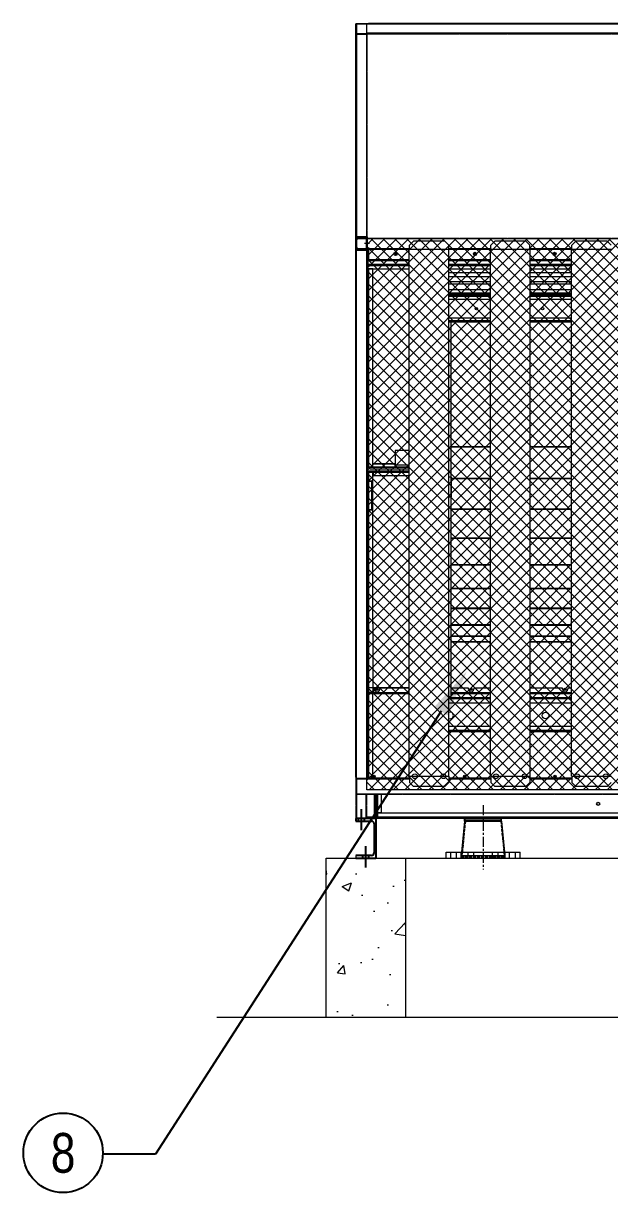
# Model space of a CAD drawing. Header units: millimetres. Extents: x -662372 to 32037, y -140374 to 23117.
# Drawn here: x 21074 to 23288, y 8494 to 12906 of the extents above; entities that cross this region are included whole.
import ezdxf
from ezdxf import colors
from ezdxf.entities.mleader import LeaderData, LeaderLine
from ezdxf.enums import TextEntityAlignment as Align
from ezdxf.math import Vec2, Vec3

# ---------------------------------------------------------------- set-up
doc = ezdxf.new("R2010")
doc.units = ezdxf.units.MM
for name, pattern in [('CENTER', [2, 1.25, -0.25, 0.25, -0.25]), ('CENTERX2', [4, 2.5, -0.5, 0.5, -0.5]), ('DASHED', [15, 12, -3]), ('HIDDEN', [0.375, 0.25, -0.125]), ('HIDDENX2', [0.75, 0.5, -0.25])]:
    doc.linetypes.add(name, pattern=pattern)
for name, color, linetype in [('center', 1, 'CENTER'), ('HIDD', 2, 'HIDDENX2'), ('냉각탑_dim', 1, 'Continuous'), ('냉각탑_text', 3, 'Continuous'), ('냉각탑_기초', 23, 'Continuous')]:
    doc.layers.add(name, color=color, linetype=linetype)
doc.styles.get("Standard").update_dxf_attribs({"font": 'arial.ttf'})

# ---------------------------------------------------------------- blocks, each defined once
blk = doc.blocks.new('435')
for p, q in [((-131382, 21088.8), (-131342, 21088.8)), ((-131382, 21088.8), (-131382, 21078.8)), ((-131380, 21078.8), (-131382, 21078.8)), ((-131382, 21038.8), (-131382, 21050.8)), ((-131382, 21050.8), (-131380, 21050.8)), ((-131380, 21086.8), (-131344, 21086.8)), ((-131380, 21086.8), (-131380, 21078.8)), ((-131380, 21040.8), (-131380, 21050.8)), ((-131344, 21086.8), (-131344, 21040.8)), ((-131342, 21088.8), (-131342, 21038.8)), ((-131342, 21088.8), (-131342, 21038.8)), ((-131342, 21038.8), (-131382, 21038.8)), ((-131344, 21040.8), (-131380, 21040.8))]:
    blk.add_line(p, q)
blk = doc.blocks.new('2')
at = {"lineweight": 5}
h = blk.add_hatch(dxfattribs=at)
h.set_pattern_fill('ANSI37', scale=10)
h.set_pattern_definition([(45, (-921704.338, -423093.257), (-22.4506403, 22.4506403), []), (135, (-921704.338, -423093.257), (-22.4506403, -22.4506403), [])])
h.paths.add_polyline_path([(22371.3, 12094.3), (22371.3, 10014.3), (24987.3, 10014.3), (24987.3, 12094.3)])
at = {"color": 7, "lineweight": 20}
for p, q in [((22329.3, 10061.4), (22329.3, 12903.2)), ((22371.3, 10061.4), (22371.3, 12903.2)), ((24982.2, 12906.3), (22376.4, 12906.3)), ((24982.2, 12903.2), (22376.4, 12903.2)), ((24985.3, 12869.4), (22373.3, 12869.4)), ((24985.3, 12866.3), (22373.3, 12866.3)), ((22530.9, 12011.4), (22374.9, 12011.4)), ((22530.9, 12010.3), (22374.9, 12010.3)), ((22376.4, 12015.5), (22530.9, 12015.5)), ((22376.4, 12012.4), (22530.9, 12012.4)), ((22680.9, 12015.5), (22837.5, 12015.5)), ((22680.9, 12012.4), (22837.5, 12012.4)), ((22837.5, 12011.4), (22680.9, 12011.4)), ((22837.5, 12010.3), (22680.9, 12010.3)), ((22987.5, 12015.5), (23144.1, 12015.5)), ((22987.5, 12012.4), (23144.1, 12012.4)), ((23144.1, 12011.4), (22987.5, 12011.4)), ((23144.1, 12010.3), (22987.5, 12010.3)), ((22530.9, 11996.9), (22373.3, 11996.9)), ((22530.9, 11992), (22373.3, 11992)), ((22373.3, 11980.1), (22530.9, 11980.1)), ((22374.9, 11998.2), (22530.9, 11998.2)), ((22374.9, 11997.2), (22530.9, 11997.2)), ((22680.9, 11998.2), (22837.5, 11998.2)), ((22680.9, 11997.2), (22837.5, 11997.2)), ((22837.5, 11996.9), (22680.9, 11996.9)), ((22837.5, 11992), (22680.9, 11992)), ((22680.9, 11980.1), (22837.5, 11980.1)), ((22987.5, 11998.2), (23144.1, 11998.2)), ((22987.5, 11997.2), (23144.1, 11997.2)), ((23144.1, 11996.9), (22987.5, 11996.9)), ((23144.1, 11992), (22987.5, 11992)), ((22987.5, 11980.1), (23144.1, 11980.1)), ((22680.9, 11879.9), (22837.5, 11879.9)), ((22680.9, 11876.4), (22837.5, 11876.4)), ((22987.5, 11879.9), (23144.1, 11879.9)), ((22987.5, 11876.4), (23144.1, 11876.4)), ((22837.5, 11783.4), (22680.9, 11783.4)), ((23144.1, 11783.4), (22987.5, 11783.4)), ((22837.5, 11779.9), (22680.9, 11779.9)), ((22837.5, 11778.7), (22680.9, 11778.7)), ((22689, 10366.4), (22689, 11779.9)), ((22689.5, 10366.4), (22689.5, 11779.9)), ((23144.1, 11779.9), (22987.5, 11779.9)), ((23144.1, 11778.7), (22987.5, 11778.7)), ((22680.9, 10362.9), (22837.5, 10362.9)), ((22680.9, 10358.2), (22837.5, 10358.2)), ((22680.9, 10342.9), (22837.5, 10342.9)), ((22987.5, 10362.9), (23144.1, 10362.9)), ((22987.5, 10358.2), (23144.1, 10358.2)), ((22987.5, 10342.9), (23144.1, 10342.9)), ((22837.5, 10252.9), (22680.9, 10252.9)), ((22837.5, 10237.6), (22680.9, 10237.6)), ((23144.1, 10252.9), (22987.5, 10252.9)), ((23144.1, 10237.6), (22987.5, 10237.6)), ((22837.5, 10232.9), (22680.9, 10232.9)), ((23144.1, 10232.9), (22987.5, 10232.9)), ((22531.9, 10056.3), (22411, 10056.3)), ((22838.5, 10056.3), (22679.9, 10056.3)), ((23145.1, 10056.3), (22986.5, 10056.3)), ((24947.6, 9926.3), (22411, 9926.3)), ((24947.6, 9911), (22411, 9911)), ((24947.6, 9906.3), (22411, 9906.3))]:
    blk.add_line(p, q, dxfattribs=at)
at = {"lineweight": 20}
for p, q in [((22371.3, 10056.3), (22371.3, 12866.3)), ((22371.3, 12094.3), (24987.3, 12094.3)), ((22371.3, 10014.3), (22371.3, 12094.3)), ((22530.9, 10065.3), (22530.9, 12054.3)), ((22531.9, 12069.3), (22546.9, 12084.3)), ((22531.9, 12054.3), (22531.9, 12069.3)), ((22664.9, 12084.3), (22546.9, 12084.3)), ((22679.9, 12069.3), (22664.9, 12084.3)), ((22679.9, 12054.3), (22679.9, 12069.3)), ((22680.9, 10065.3), (22680.9, 12054.3)), ((22837.5, 10065.3), (22837.5, 12054.3)), ((22838.5, 12069.3), (22853.5, 12084.3)), ((22838.5, 12054.3), (22838.5, 12069.3)), ((22971.5, 12084.3), (22853.5, 12084.3)), ((22986.5, 12069.3), (22971.5, 12084.3)), ((22986.5, 12054.3), (22986.5, 12069.3)), ((22987.5, 10065.3), (22987.5, 12054.3)), ((23144.1, 10065.3), (23144.1, 12054.3)), ((23145.1, 12069.3), (23160.1, 12084.3)), ((23145.1, 12054.3), (23145.1, 12069.3)), ((23278.1, 12084.3), (23160.1, 12084.3)), ((23293.1, 12069.3), (23278.1, 12084.3)), ((22530.9, 10065.3), (22680.9, 10065.3)), ((22531.9, 10065.3), (22531.9, 10041.3)), ((22679.9, 10065.3), (22679.9, 10041.3)), ((22837.5, 10065.3), (22987.5, 10065.3)), ((22838.5, 10065.3), (22838.5, 10041.3)), ((22986.5, 10065.3), (22986.5, 10041.3)), ((23144.1, 10065.3), (23294.1, 10065.3)), ((23145.1, 10065.3), (23145.1, 10041.3)), ((22531.9, 10041.3), (22546.9, 10026.3)), ((22664.9, 10026.3), (22546.9, 10026.3)), ((22679.9, 10041.3), (22664.9, 10026.3)), ((22838.5, 10041.3), (22853.5, 10026.3)), ((22971.5, 10026.3), (22853.5, 10026.3)), ((22986.5, 10041.3), (22971.5, 10026.3)), ((23145.1, 10041.3), (23160.1, 10026.3)), ((23278.1, 10026.3), (23160.1, 10026.3)), ((23293.1, 10041.3), (23278.1, 10026.3)), ((24987.3, 10014.3), (22371.3, 10014.3))]:
    blk.add_line(p, q, dxfattribs=at)
at = {"color": 7, "lineweight": 20, "ltscale": 0.000888889}
for p, q in [((22373.3, 12057.5), (22373.3, 12055.9)), ((22373.3, 12054.4), (22374.9, 12054.4)), ((22373.3, 12015.5), (22374.9, 12015.5)), ((22373.3, 12015.5), (22374.9, 12015.5)), ((22373.3, 11997.1), (22374.9, 11997.1)), ((22372.9, 11218.7), (22371.3, 11218.7)), ((22372.9, 11031.9), (22371.3, 11031.9)), ((22376.4, 10379.8), (22376.4, 10378.2)), ((22376.3, 10057.9), (22376.3, 10056.3))]:
    blk.add_line(p, q, dxfattribs=at)
at = {"color": 7, "lineweight": 20, "ltscale": 0.001703}
blk.add_line((22373.3, 12057.5), (22376.4, 12057.5), dxfattribs=at)
at = {"color": 7, "lineweight": 20, "ltscale": 0.000253866}
blk.add_line((22373.3, 12055.4), (22373.3, 12055.9), dxfattribs=at)
at = {"color": 7, "lineweight": 20, "ltscale": 0.000215038}
blk.add_line((22373.3, 12055.9), (22373.7, 12055.9), dxfattribs=at)
at = {"color": 7, "lineweight": 20, "ltscale": 0.000100412}
blk.add_line((22373.3, 12055.4), (22373.5, 12055.4), dxfattribs=at)
at = {"color": 7, "lineweight": 20, "ltscale": 0.000558111}
blk.add_line((22373.3, 12055.4), (22373.3, 12054.4), dxfattribs=at)
at = {"color": 7, "lineweight": 20, "ltscale": 0.021611}
for p, q in [((22373.3, 12054.4), (22373.3, 12015.5)), ((22374.9, 12015.5), (22374.9, 12054.4))]:
    blk.add_line(p, q, dxfattribs=at)
at = {"color": 7, "lineweight": 20, "ltscale": 0.000833333}
for p, q in [((22374.9, 12054.4), (22376.4, 12054.4)), ((22376.4, 12015.5), (22374.9, 12015.5)), ((22689, 11881.9), (22689, 11880.4)), ((22689.5, 11881.9), (22689.5, 11880.4)), ((22376.4, 10381.3), (22376.4, 10379.8)), ((22376.8, 9909.8), (22375.3, 9909.8)), ((22399.6, 9911), (22401.1, 9911)), ((22411, 9911), (22409.5, 9911))]:
    blk.add_line(p, q, dxfattribs=at)
at = {"color": 7, "lineweight": 20, "ltscale": 0.000598884}
blk.add_line((22375.3, 12055.4), (22376.4, 12055.4), dxfattribs=at)
at = {"color": 7, "lineweight": 20, "ltscale": 0.025}
blk.add_line((22376.4, 12060.5), (22376.4, 12015.5), dxfattribs=at)
at = {"color": 7, "lineweight": 20, "ltscale": 1.32337e-05}
blk.add_line((22376.4, 12055.9), (22376.4, 12055.9), dxfattribs=at)
at = {"color": 0, "lineweight": 20}
for p, q in [((22530.9, 12054.3), (22680.9, 12054.3)), ((22837.5, 12054.3), (22987.5, 12054.3)), ((23144.1, 12054.3), (23294.1, 12054.3)), ((22837.5, 11965), (22680.9, 11965)), ((23144.1, 11965), (22987.5, 11965)), ((22680.9, 11951), (22837.5, 11951)), ((22680.9, 11931.8), (22837.5, 11931.8)), ((22837.5, 11922.2), (22680.9, 11922.2)), ((22987.5, 11951), (23144.1, 11951)), ((22987.5, 11931.8), (23144.1, 11931.8)), ((23144.1, 11922.2), (22987.5, 11922.2)), ((22329.3, 9906.3), (22404.3, 9906.3))]:
    blk.add_line(p, q, dxfattribs=at)
at = {"color": 7, "lineweight": 20, "ltscale": 0.010219}
for p, q in [((22373.3, 11997.1), (22373.3, 12015.5)), ((22374.9, 11997.1), (22374.9, 12015.5))]:
    blk.add_line(p, q, dxfattribs=at)
at = {"color": 7, "lineweight": 20, "ltscale": 0.002255}
blk.add_line((22374.9, 12011.4), (22374.9, 12015.5), dxfattribs=at)
at = {"color": 7, "lineweight": 20, "ltscale": 0.000618098}
blk.add_line((22374.9, 12010.3), (22374.9, 12011.4), dxfattribs=at)
at = {"color": 7, "lineweight": 20, "ltscale": 0.006747}
blk.add_line((22374.9, 12010.3), (22374.9, 11998.2), dxfattribs=at)
at = {"color": 7, "lineweight": 20, "ltscale": 0.001722}
for p, q in [((22376.4, 12012.4), (22376.4, 12015.5)), ((22373.3, 10381.3), (22376.4, 10381.3)), ((22396.4, 10378.2), (22396.4, 10381.3))]:
    blk.add_line(p, q, dxfattribs=at)
at = {"color": 7, "lineweight": 20, "ltscale": 8.17598e-05}
blk.add_line((22373.3, 11996.9), (22373.3, 11997.1), dxfattribs=at)
at = {"color": 7, "lineweight": 20, "ltscale": 0.00275}
blk.add_line((22373.3, 11996.9), (22373.3, 11992), dxfattribs=at)
at = {"color": 7, "lineweight": 20, "ltscale": 0.00658}
for p, q in [((22373.3, 11992), (22373.3, 11980.1)), ((22373.3, 11230), (22373.3, 11218.2))]:
    blk.add_line(p, q, dxfattribs=at)
at = {"color": 7, "lineweight": 20, "ltscale": 0.414571}
blk.add_line((22373.3, 11980.1), (22373.3, 11233.9), dxfattribs=at)
at = {"color": 7, "lineweight": 20, "ltscale": 0.000524657}
blk.add_line((22374.9, 11997.2), (22374.9, 11998.2), dxfattribs=at)
at = {"color": 7, "lineweight": 20, "ltscale": 2.39452e-05}
blk.add_line((22376.8, 11980.1), (22376.8, 11980.1), dxfattribs=at)
at = {"color": 7, "lineweight": 20, "ltscale": 0.009167}
for p, q in [((22393.3, 11980.1), (22376.8, 11980.1)), ((22393.3, 11978.7), (22376.8, 11978.7)), ((22376.8, 11231.5), (22393.3, 11231.5))]:
    blk.add_line(p, q, dxfattribs=at)
at = {"color": 7, "lineweight": 20, "ltscale": 0.415127}
for p, q in [((22376.8, 11978.7), (22376.8, 11231.5)), ((22393.3, 11231.5), (22393.3, 11978.7))]:
    blk.add_line(p, q, dxfattribs=at)
at = {"color": 7, "lineweight": 20, "ltscale": 0.000773611}
for p, q in [((22393.3, 11978.7), (22393.3, 11980.1)), ((22373.3, 11230), (22373.3, 11231.4))]:
    blk.add_line(p, q, dxfattribs=at)
at = {"color": 7, "lineweight": 20, "ltscale": 0.434111}
for p, q in [((22680.9, 11901.5), (22837.5, 11901.5)), ((22680.9, 11889.6), (22837.5, 11889.6)), ((22680.9, 11888.1), (22837.5, 11888.1)), ((22680.9, 11886.5), (22837.5, 11886.5)), ((22987.5, 11901.5), (23144.1, 11901.5)), ((22987.5, 11889.6), (23144.1, 11889.6)), ((22987.5, 11888.1), (23144.1, 11888.1)), ((22987.5, 11886.5), (23144.1, 11886.5))]:
    blk.add_line(p, q, dxfattribs=at)
at = {"color": 7, "lineweight": 20, "ltscale": 0.435222}
for p, q in [((22837.5, 11886.5), (22680.9, 11886.5)), ((22837.5, 11884.9), (22680.9, 11884.9)), ((23144.1, 11886.5), (22987.5, 11886.5)), ((23144.1, 11884.9), (22987.5, 11884.9))]:
    blk.add_line(p, q, dxfattribs=at)
at = {"color": 7, "lineweight": 20, "ltscale": 0.026889}
blk.add_line((22680.9, 11884.9), (22682, 11884.9), dxfattribs=at)
at = {"color": 7, "lineweight": 20, "ltscale": 0.432889}
for p, q in [((22680.9, 11884.9), (22837.5, 11884.9)), ((22987.5, 11884.9), (23144.1, 11884.9))]:
    blk.add_line(p, q, dxfattribs=at)
at = {"color": 7, "lineweight": 20, "ltscale": 0.032222}
for p, q in [((22680.9, 11883.9), (22689.5, 11883.9)), ((22680.9, 11883.9), (22689, 11883.9)), ((22680.9, 11881.9), (22689.5, 11881.9)), ((22680.9, 11881.9), (22689, 11881.9)), ((22680.9, 11880.4), (22689.5, 11880.4)), ((22680.9, 11880.4), (22689, 11880.4)), ((22680.9, 10366.4), (22689.5, 10366.4)), ((22680.9, 10366.4), (22689, 10366.4))]:
    blk.add_line(p, q, dxfattribs=at)
at = {"color": 7, "lineweight": 20, "ltscale": 0.000555547}
blk.add_line((22682, 11884.9), (22682, 11883.9), dxfattribs=at)
at = {"color": 7, "lineweight": 20, "ltscale": 0.001111}
for p, q in [((22689, 11881.9), (22689, 11883.9)), ((22689.5, 11881.9), (22689.5, 11883.9)), ((22371.3, 11776.4), (22373.3, 11776.4)), ((22371.3, 10837.3), (22373.3, 10837.3)), ((22371.3, 10737.3), (22373.3, 10737.3)), ((22371.3, 10229.9), (22373.3, 10229.9)), ((22411, 9928.3), (22411, 9926.3)), ((22373.3, 9909.8), (22375.3, 9909.8)), ((22406.3, 9926.3), (22404.3, 9926.3))]:
    blk.add_line(p, q, dxfattribs=at)
at = {"color": 7, "lineweight": 20, "ltscale": 0.000277763}
for p, q in [((22689, 11879.9), (22689, 11880.4)), ((22689.5, 11879.9), (22689.5, 11880.4))]:
    blk.add_line(p, q, dxfattribs=at)
at = {"color": 7, "lineweight": 20, "ltscale": 0.373111}
for p, q in [((22837.5, 11883.4), (22689.5, 11883.4)), ((23144.1, 11883.4), (22987.5, 11883.4)), ((22837.5, 11308.9), (22689.5, 11308.9)), ((22689.5, 11308.8), (22837.5, 11308.8)), ((22689.5, 11308.6), (22837.5, 11308.6)), ((22837.5, 11308.6), (22689.5, 11308.6)), ((23144.1, 11308.9), (22987.5, 11308.9)), ((22987.5, 11308.8), (23144.1, 11308.8)), ((22987.5, 11308.6), (23144.1, 11308.6)), ((23144.1, 11308.6), (22987.5, 11308.6)), ((22837.5, 11189.5), (22689.5, 11189.5)), ((22689.5, 11189.4), (22837.5, 11189.4)), ((22689.5, 11189.1), (22837.5, 11189.1)), ((22837.5, 11189), (22689.5, 11189)), ((23144.1, 11189.5), (22987.5, 11189.5)), ((22987.5, 11189.4), (23144.1, 11189.4)), ((22987.5, 11189.1), (23144.1, 11189.1)), ((23144.1, 11189), (22987.5, 11189)), ((22837.5, 11073.3), (22689.5, 11073.3)), ((22689.5, 11073.2), (22837.5, 11073.2)), ((22689.5, 11073), (22837.5, 11073)), ((22837.5, 11072.9), (22689.5, 11072.9)), ((23144.1, 11073.3), (22987.5, 11073.3)), ((22987.5, 11073.2), (23144.1, 11073.2)), ((22987.5, 11073), (23144.1, 11073)), ((23144.1, 11072.9), (22987.5, 11072.9)), ((22837.5, 10963.5), (22689.5, 10963.5)), ((22689.5, 10963.4), (22837.5, 10963.4)), ((22689.5, 10963.2), (22837.5, 10963.2)), ((22837.5, 10963.1), (22689.5, 10963.1)), ((23144.1, 10963.5), (22987.5, 10963.5)), ((22987.5, 10963.4), (23144.1, 10963.4)), ((22987.5, 10963.2), (23144.1, 10963.2)), ((23144.1, 10963.1), (22987.5, 10963.1)), ((22837.5, 10862.9), (22689.5, 10862.9)), ((22689.5, 10862.8), (22837.5, 10862.8)), ((22689.5, 10862.6), (22837.5, 10862.6)), ((22837.5, 10862.5), (22689.5, 10862.5)), ((23144.1, 10862.9), (22987.5, 10862.9)), ((22987.5, 10862.8), (23144.1, 10862.8)), ((22987.5, 10862.6), (23144.1, 10862.6)), ((23144.1, 10862.5), (22987.5, 10862.5)), ((22837.5, 10774), (22689.5, 10774)), ((22689.5, 10773.9), (22837.5, 10773.9)), ((22689.5, 10773.7), (22837.5, 10773.7)), ((22837.5, 10773.6), (22689.5, 10773.6)), ((23144.1, 10774), (22987.5, 10774)), ((22987.5, 10773.9), (23144.1, 10773.9)), ((22987.5, 10773.7), (23144.1, 10773.7)), ((23144.1, 10773.6), (22987.5, 10773.6)), ((22837.5, 10699.1), (22689.5, 10699.1)), ((22689.5, 10699), (22837.5, 10699)), ((22689.5, 10698.9), (22837.5, 10698.9)), ((22837.5, 10698.8), (22689.5, 10698.8)), ((23144.1, 10699.1), (22987.5, 10699.1)), ((22987.5, 10699), (23144.1, 10699)), ((22987.5, 10698.9), (23144.1, 10698.9)), ((23144.1, 10698.8), (22987.5, 10698.8)), ((22837.5, 10636.1), (22689.5, 10636.1)), ((22689.5, 10636), (22837.5, 10636)), ((22689.5, 10635.9), (22837.5, 10635.9)), ((22837.5, 10635.9), (22689.5, 10635.9)), ((23144.1, 10636.1), (22987.5, 10636.1)), ((22987.5, 10636), (23144.1, 10636)), ((22987.5, 10635.9), (23144.1, 10635.9)), ((23144.1, 10635.9), (22987.5, 10635.9)), ((22837.5, 10593.7), (22689.5, 10593.7)), ((22689.5, 10593.6), (22837.5, 10593.6)), ((22689.5, 10593.6), (22837.5, 10593.6)), ((22837.5, 10593.6), (22689.5, 10593.6)), ((23144.1, 10593.7), (22987.5, 10593.7)), ((22987.5, 10593.6), (23144.1, 10593.6)), ((22987.5, 10593.6), (23144.1, 10593.6)), ((23144.1, 10593.6), (22987.5, 10593.6)), ((22689.5, 10573), (22837.5, 10573)), ((22689.5, 10573), (22837.5, 10573)), ((22837.5, 10573), (22689.5, 10573)), ((22987.5, 10573), (23144.1, 10573)), ((22987.5, 10573), (23144.1, 10573)), ((23144.1, 10573), (22987.5, 10573)), ((22689.5, 10381.3), (22837.5, 10381.3)), ((22689.5, 10378.2), (22837.5, 10378.2)), ((22987.5, 10381.3), (23144.1, 10381.3)), ((22987.5, 10378.2), (23144.1, 10378.2))]:
    blk.add_line(p, q, dxfattribs=at)
at = {"color": 7, "lineweight": 20, "ltscale": 0.460044}
for p, q in [((22837.5, 11864.9), (22680.9, 11864.9)), ((23144.1, 11864.9), (22987.5, 11864.9)), ((22680.9, 11794.9), (22837.5, 11794.9)), ((22987.5, 11794.9), (23144.1, 11794.9))]:
    blk.add_line(p, q, dxfattribs=at)
at = {"color": 7, "lineweight": 20, "ltscale": 0.028685}
blk.add_line((22477.7, 11294), (22477.7, 11242.4), dxfattribs=at)
at = {"color": 7, "lineweight": 20, "ltscale": 0.044778}
for p, q in [((22530.9, 11294), (22477.7, 11294)), ((22530.9, 11239), (22477.7, 11239))]:
    blk.add_line(p, q, dxfattribs=at)
at = {"color": 7, "lineweight": 20, "ltscale": 0.0205}
for p, q in [((22372.9, 11181.8), (22372.9, 11218.7)), ((22372.9, 11068.8), (22372.9, 11031.9))]:
    blk.add_line(p, q, dxfattribs=at)
at = {"color": 7, "lineweight": 20, "ltscale": 0.001378}
blk.add_line((22373.3, 11231.4), (22373.3, 11233.9), dxfattribs=at)
at = {"color": 7, "lineweight": 20, "ltscale": 0.101388}
for p, q in [((22530.9, 11231.4), (22373.3, 11231.4)), ((22530.9, 11230), (22373.3, 11230)), ((22373.3, 11218.2), (22530.9, 11218.2)), ((22373.3, 11217.1), (22530.9, 11217.1))]:
    blk.add_line(p, q, dxfattribs=at)
at = {"color": 7, "lineweight": 20, "ltscale": 0.000590625}
blk.add_line((22373.3, 11217.1), (22373.3, 11218.2), dxfattribs=at)
at = {"color": 7, "lineweight": 20, "ltscale": 0.00164}
for p, q in [((22373.3, 11217.1), (22373.3, 11214.2)), ((22374.9, 11217.1), (22374.9, 11214.2))]:
    blk.add_line(p, q, dxfattribs=at)
at = {"color": 7, "lineweight": 20, "ltscale": 0.01856}
blk.add_line((22373.3, 11214.2), (22373.3, 11180.8), dxfattribs=at)
at = {"color": 7, "lineweight": 20, "ltscale": 0.000154576}
blk.add_line((22375.3, 11231.4), (22375.3, 11231.7), dxfattribs=at)
at = {"color": 7, "lineweight": 20, "ltscale": 0.000403556}
blk.add_line((22376.4, 11217.1), (22376.4, 11216.4), dxfattribs=at)
at = {"color": 7, "lineweight": 20, "ltscale": 0.011111}
for p, q in [((22396.4, 11216.4), (22376.4, 11216.4)), ((22376.4, 11215.3), (22396.4, 11215.3)), ((22376.4, 10381.3), (22396.4, 10381.3)), ((22396.4, 10379.8), (22376.4, 10379.8)), ((22376.4, 10378.2), (22396.4, 10378.2))]:
    blk.add_line(p, q, dxfattribs=at)
at = {"color": 7, "lineweight": 20, "ltscale": 0.000638044}
blk.add_line((22376.4, 11215.3), (22376.4, 11216.4), dxfattribs=at)
at = {"color": 7, "lineweight": 20, "ltscale": 0.001178}
blk.add_line((22376.4, 11215.3), (22376.4, 11213.1), dxfattribs=at)
at = {"color": 7, "lineweight": 20, "ltscale": 0.009389}
for p, q in [((22393.3, 11213.1), (22376.4, 11213.1)), ((22393.3, 11212), (22376.4, 11212)), ((22393.3, 10381.3), (22376.4, 10381.3)), ((22396.4, 10398.2), (22396.4, 10381.3))]:
    blk.add_line(p, q, dxfattribs=at)
at = {"color": 7, "lineweight": 20, "ltscale": 0.017627}
blk.add_line((22376.4, 11212), (22376.4, 11180.3), dxfattribs=at)
at = {"color": 7, "linetype": 'Continuous', "lineweight": 20}
for p, q in [((22381.6, 11225.9), (22530.9, 11225.9)), ((22377.9, 10400.4), (22530.9, 10400.4))]:
    blk.add_line(p, q, dxfattribs=at)
at = {"color": 7, "lineweight": 20, "ltscale": 0.046889}
for p, q in [((22393.3, 11246), (22477.7, 11246)), ((22393.3, 11243.9), (22477.7, 11243.9))]:
    blk.add_line(p, q, dxfattribs=at)
at = {"color": 7, "lineweight": 20, "ltscale": 0.000618889}
blk.add_line((22393.3, 11213.1), (22393.3, 11212), dxfattribs=at)
at = {"color": 7, "lineweight": 20, "ltscale": 0.317284}
blk.add_line((22393.3, 10640.9), (22393.3, 11212), dxfattribs=at)
at = {"color": 7, "lineweight": 20, "ltscale": 0.088555}
for p, q in [((22530.9, 11216.4), (22396.4, 11216.4)), ((22530.9, 11212), (22396.4, 11212)), ((22396.4, 11199.9), (22530.9, 11199.9))]:
    blk.add_line(p, q, dxfattribs=at)
at = {"color": 7, "lineweight": 20, "ltscale": 0.002435}
blk.add_line((22396.4, 11216.4), (22396.4, 11212), dxfattribs=at)
at = {"color": 7, "lineweight": 20, "ltscale": 0.006739}
blk.add_line((22396.4, 11199.9), (22396.4, 11212), dxfattribs=at)
at = {"color": 7, "lineweight": 20, "ltscale": 0.00187}
blk.add_line((22477.7, 11242.4), (22477.7, 11239), dxfattribs=at)
at = {"color": 7, "lineweight": 20, "ltscale": 0.059557}
blk.add_line((22373.3, 11178.9), (22373.3, 11071.7), dxfattribs=at)
at = {"color": 7, "lineweight": 20, "ltscale": 0.007667}
for p, q in [((22374.4, 11180.3), (22388.2, 11180.3)), ((22374.4, 11178.7), (22388.2, 11178.7)), ((22374.4, 11071.9), (22388.2, 11071.9)), ((22374.4, 11070.3), (22388.2, 11070.3))]:
    blk.add_line(p, q, dxfattribs=at)
at = {"color": 7, "lineweight": 20, "ltscale": 0.059333}
blk.add_line((22376.4, 11178.7), (22376.4, 11071.9), dxfattribs=at)
at = {"color": 7, "lineweight": 20, "ltscale": 0.057667}
for p, q in [((22389.7, 11073.4), (22389.7, 11177.2)), ((22391.3, 11073.4), (22391.3, 11177.2))]:
    blk.add_line(p, q, dxfattribs=at)
at = {"color": 7, "lineweight": 20, "ltscale": 0.033333}
for p, q in [((22689, 11194.4), (22680.9, 11194.4)), ((22680.9, 11119.4), (22689, 11119.4))]:
    blk.add_line(p, q, dxfattribs=at)
at = {"color": 7, "lineweight": 20, "ltscale": 0.041667}
blk.add_line((22689, 11194.4), (22689, 11119.4), dxfattribs=at)
at = {"color": 7, "lineweight": 20, "ltscale": 0.129183}
blk.add_line((22373.3, 11069.8), (22373.3, 10837.3), dxfattribs=at)
at = {"color": 7, "lineweight": 20, "ltscale": 0.238546}
blk.add_line((22376.4, 11070.3), (22376.4, 10640.9), dxfattribs=at)
at = {"color": 7, "lineweight": 20, "ltscale": 0.055556}
blk.add_line((22373.3, 10737.3), (22373.3, 10837.3), dxfattribs=at)
at = {"color": 7, "lineweight": 20, "ltscale": 0.052341}
blk.add_line((22373.3, 10737.3), (22373.3, 10643.1), dxfattribs=at)
at = {"color": 7, "lineweight": 20, "ltscale": 0.001029}
blk.add_line((22373.3, 10643.1), (22373.3, 10641.2), dxfattribs=at)
at = {"color": 7, "lineweight": 20, "ltscale": 0.144377}
for p, q in [((22373.3, 10641.2), (22373.3, 10381.3)), ((22376.4, 10641.2), (22376.4, 10381.3)), ((22393.3, 10641.2), (22393.3, 10381.3))]:
    blk.add_line(p, q, dxfattribs=at)
at = {"color": 7, "lineweight": 20, "ltscale": 0.000839807}
blk.add_line((22373.3, 10641.2), (22374.8, 10641.2), dxfattribs=at)
at = {"color": 7, "lineweight": 20, "ltscale": 0.180579}
blk.add_line((22373.3, 10381.3), (22373.3, 10056.3), dxfattribs=at)
at = {"color": 7, "lineweight": 20, "ltscale": 0.177968}
blk.add_line((22376.8, 10378.2), (22376.8, 10057.9), dxfattribs=at)
at = {"color": 7, "lineweight": 20, "ltscale": 0.169047}
blk.add_line((22393.3, 10074), (22393.3, 10378.2), dxfattribs=at)
at = {"color": 7, "lineweight": 20, "ltscale": 0.001611}
blk.add_line((22399.3, 10398.2), (22396.4, 10398.2), dxfattribs=at)
at = {"color": 7, "lineweight": 20, "ltscale": 0.090333}
for p, q in [((22396.4, 10381.3), (22530.9, 10381.3)), ((22396.4, 10378.2), (22530.9, 10378.2))]:
    blk.add_line(p, q, dxfattribs=at)
at = {"color": 7, "lineweight": 20, "ltscale": 0.002747}
for p, q in [((22399.3, 10398.2), (22399.3, 10393.3)), ((22419.3, 10393.3), (22419.3, 10398.2)), ((22754.3, 10393.3), (22754.3, 10398.2)), ((22774.3, 10398.2), (22774.3, 10393.3)), ((23109.3, 10393.3), (23109.3, 10398.2)), ((23129.3, 10398.2), (23129.3, 10393.3))]:
    blk.add_line(p, q, dxfattribs=at)
at = {"color": 7, "lineweight": 20, "ltscale": 0.077611}
blk.add_line((22530.9, 10398.2), (22419.3, 10398.2), dxfattribs=at)
at = {"color": 7, "lineweight": 20, "ltscale": 0.036001}
blk.add_line((22754.3, 10398.2), (22689.5, 10398.2), dxfattribs=at)
at = {"color": 7, "lineweight": 20, "ltscale": 0.186111}
for p, q in [((22837.5, 10398.2), (22774.3, 10398.2)), ((23109.3, 10398.2), (22987.5, 10398.2))]:
    blk.add_line(p, q, dxfattribs=at)
at = {"color": 7, "lineweight": 20, "ltscale": 0.128777}
blk.add_line((23144.1, 10398.2), (23129.3, 10398.2), dxfattribs=at)
at = {"color": 7, "lineweight": 20, "ltscale": 0.001112}
for p, q in [((22371.3, 10195.3), (22373.3, 10195.3)), ((22371.3, 10185.3), (22373.3, 10185.3)), ((22371.3, 10116.3), (22373.3, 10116.3))]:
    blk.add_line(p, q, dxfattribs=at)
at = {"color": 7, "lineweight": 20, "ltscale": 0.036444}
for p, q in [((22334, 10056.3), (22399.6, 10056.3)), ((22334, 9906.3), (22399.6, 9906.3)), ((22334, 9906.3), (22399.6, 9906.3)), ((22399.6, 9911), (22369.3, 9911)), ((22369.3, 9911), (22399.6, 9911)), ((22369.3, 9909.5), (22399.6, 9909.5))]:
    blk.add_line(p, q, dxfattribs=at)
at = {"color": 7, "lineweight": 20, "ltscale": 0.481667}
for p, q in [((22531.9, 10057.9), (22376.3, 10057.9)), ((22531.9, 10056.3), (22376.3, 10056.3)), ((22838.5, 10057.9), (22679.9, 10057.9)), ((22838.5, 10056.3), (22679.9, 10056.3)), ((23145.1, 10057.9), (22986.5, 10057.9)), ((23145.1, 10056.3), (22986.5, 10056.3))]:
    blk.add_line(p, q, dxfattribs=at)
at = {"color": 7, "lineweight": 20, "ltscale": 0.078111}
for p, q in [((22399.6, 9911), (22399.6, 9996.3)), ((22404.3, 9911), (22404.3, 9996.3))]:
    blk.add_line(p, q, dxfattribs=at)
at = {"color": 7, "lineweight": 20, "ltscale": 0.0685}
blk.add_line((22406.3, 9996.3), (22406.3, 9928.3), dxfattribs=at)
at = {"color": 7, "lineweight": 20, "ltscale": 0.06}
for p, q in [((22411, 9996.3), (22411, 9928.3)), ((22426.3, 9928.3), (22426.3, 9996.3))]:
    blk.add_line(p, q, dxfattribs=at)
at = {"color": 1, "linetype": 'CENTERX2', "ltscale": 50}
for p, q in [((22350.3, 9861.3), (22350.3, 9941.3)), ((22366.8, 9721.3), (22366.8, 9801.3))]:
    blk.add_line(p, q, dxfattribs=at)
at = {"color": 7, "lineweight": 20, "ltscale": 0.009611}
for p, q in [((22406.3, 9928.3), (22406.3, 9911)), ((22409.5, 9911), (22409.5, 9928.3))]:
    blk.add_line(p, q, dxfattribs=at)
at = {"color": 7, "lineweight": 20, "ltscale": 0.002611}
for p, q in [((22406.3, 9928.3), (22411, 9928.3)), ((22404.3, 9911), (22399.6, 9911)), ((22411, 9911), (22411, 9906.3))]:
    blk.add_line(p, q, dxfattribs=at)
at = {"color": 7, "lineweight": 20, "ltscale": 0.0085}
for p, q in [((22411, 9928.3), (22426.3, 9928.3)), ((22411, 9926.3), (22411, 9911))]:
    blk.add_line(p, q, dxfattribs=at)
at = {"color": 7, "lineweight": 25, "ltscale": 0.008333}
blk.add_line((22329.3, 9906.3), (22329.3, 9896.3), dxfattribs=at)
at = {"color": 7, "lineweight": 25, "ltscale": 0.125}
for p, q in [((22404.3, 9906.3), (22329.3, 9906.3)), ((22329.3, 9756.3), (22404.3, 9756.3))]:
    blk.add_line(p, q, dxfattribs=at)
at = {"color": 7, "lineweight": 25, "ltscale": 0.05125}
for p, q in [((22329.3, 9896.3), (22387.8, 9896.3)), ((22387.8, 9766.3), (22329.3, 9766.3))]:
    blk.add_line(p, q, dxfattribs=at)
for p, q in [((22339.3, 9896.3), (22339.3, 9906.3)), ((22361.3, 9896.3), (22361.3, 9906.3)), ((22355.8, 9756.3), (22355.8, 9766.3)), ((22377.8, 9756.3), (22377.8, 9766.3))]:
    blk.add_line(p, q)
at = {"color": 7, "lineweight": 20, "ltscale": 0.001944}
blk.add_line((22369.3, 9909.8), (22371.3, 9909.8), dxfattribs=at)
at = {"color": 7, "lineweight": 20, "ltscale": 0.000667645}
for p, q in [((22371.3, 9911), (22371.3, 9909.8)), ((22375.3, 9909.8), (22375.3, 9911))]:
    blk.add_line(p, q, dxfattribs=at)
at = {"color": 7, "lineweight": 20, "ltscale": 0.00066667}
blk.add_line((22373.3, 9911), (22373.3, 9909.8), dxfattribs=at)
at = {"color": 7, "lineweight": 20, "ltscale": 0.000666669}
blk.add_line((22376.8, 9911), (22376.8, 9909.8), dxfattribs=at)
at = {"color": 7, "lineweight": 20, "ltscale": 0.013167}
blk.add_line((22400.5, 9909.8), (22376.8, 9909.8), dxfattribs=at)
at = {"color": 7, "lineweight": 20, "ltscale": 0.000166667}
blk.add_line((22376.8, 9909.8), (22376.8, 9909.5), dxfattribs=at)
at = {"color": 7, "lineweight": 25, "ltscale": 0.091667}
blk.add_line((22397.8, 9886.3), (22397.8, 9776.3), dxfattribs=at)
at = {"color": 7, "lineweight": 20, "ltscale": 0.006332}
blk.add_line((22411, 9906.3), (22399.6, 9906.3), dxfattribs=at)
at = {"color": 7, "lineweight": 20, "ltscale": 0.003809}
blk.add_line((22411, 9909.8), (22404.2, 9909.8), dxfattribs=at)
at = {"ltscale": 25}
blk.add_line((22404.3, 9906.3), (22404.3, 9756.3), dxfattribs=at)
at = {"color": 7, "lineweight": 20, "ltscale": 0.001778}
blk.add_line((22406.3, 9911), (22409.5, 9911), dxfattribs=at)
at = {"color": 7, "lineweight": 13}
for p, q in [((22739.9, 9896), (22728.3, 9778.3)), ((22739.8, 9901), (22739.8, 9906.3)), ((22739.9, 9901), (22871, 9901)), ((22739.9, 9896), (22871, 9896)), ((22879.6, 9901), (22879.6, 9906.3)), ((22879.6, 9896), (22891.1, 9778.3)), ((22669.7, 9778.3), (22949.7, 9778.3)), ((22669.7, 9756.3), (22949.7, 9756.3))]:
    blk.add_line(p, q, dxfattribs=at)
at = {"color": 7, "linetype": 'DASHED', "lineweight": 13}
for p, q in [((22742.9, 9895.9), (22730.1, 9766.2)), ((22741.8, 9901), (22741.8, 9906.3)), ((22742.9, 9895.9), (22876.6, 9895.9)), ((22748.4, 9896), (22879.6, 9896)), ((22876.6, 9895.9), (22889.3, 9766.2)), ((22877.6, 9901), (22877.6, 9906.3)), ((22727.1, 9766.3), (22892.3, 9766.3)), ((22727.1, 9761.3), (22882.2, 9761.3)), ((22730.1, 9766.2), (22879.6, 9766.2)), ((22739.9, 9766.2), (22889.3, 9766.2))]:
    blk.add_line(p, q, dxfattribs=at)
at = {"color": 7, "lineweight": 13, "ltscale": 0.436875}
for p, q in [((22739.8, 9901), (22809.7, 9901)), ((22809.7, 9901), (22879.6, 9901))]:
    blk.add_line(p, q, dxfattribs=at)
at = {"color": 7, "lineweight": 13, "ltscale": 0.03125}
for p, q in [((22739.9, 9896), (22739.9, 9901)), ((22879.6, 9896), (22879.6, 9901))]:
    blk.add_line(p, q, dxfattribs=at)
at = {"color": 7, "linetype": 'DASHED', "lineweight": 13, "ltscale": 0.053443}
blk.add_line((22739.9, 9896), (22748.4, 9896), dxfattribs=at)
at = {"color": 7, "linetype": 'DASHED', "lineweight": 13, "ltscale": 0.032169}
for p, q in [((22742.9, 9895.9), (22742.9, 9901)), ((22876.6, 9895.9), (22876.6, 9901))]:
    blk.add_line(p, q, dxfattribs=at)
at = {"color": 7, "lineweight": 13, "ltscale": 0.053443}
for p, q in [((22871, 9901), (22879.6, 9901)), ((22871, 9896), (22879.6, 9896))]:
    blk.add_line(p, q, dxfattribs=at)
at = {"color": 7, "lineweight": 15, "ltscale": 0.0625}
blk.add_line((22329.3, 9766.3), (22329.3, 9756.3), dxfattribs=at)
at = {"lineweight": 5}
blk.add_line((22404.3, 9756.3), (24954.3, 9756.3), dxfattribs=at)
at = {"color": 7, "lineweight": 13, "ltscale": 0.1375}
for p, q in [((22669.7, 9756.3), (22669.7, 9778.3)), ((22949.7, 9756.3), (22949.7, 9778.3))]:
    blk.add_line(p, q, dxfattribs=at)
at = {"color": 7, "linetype": 'DASHED', "lineweight": 13, "ltscale": 0.1375}
for p, q in [((22687.9, 9756.3), (22687.9, 9778.3)), ((22709.9, 9756.3), (22709.9, 9778.3)), ((22726.7, 9756.3), (22726.7, 9778.3)), ((22752.8, 9756.3), (22752.8, 9778.3)), ((22774.8, 9756.3), (22774.8, 9778.3)), ((22844.7, 9756.3), (22844.7, 9778.3)), ((22866.7, 9756.3), (22866.7, 9778.3)), ((22892.7, 9756.3), (22892.7, 9778.3)), ((22909.6, 9756.3), (22909.6, 9778.3)), ((22931.6, 9756.3), (22931.6, 9778.3))]:
    blk.add_line(p, q, dxfattribs=at)
at = {"color": 7, "linetype": 'DASHED', "lineweight": 13, "ltscale": 0.075362}
for p, q in [((22728.3, 9778.3), (22727.1, 9766.3)), ((22891.1, 9778.3), (22892.3, 9766.3))]:
    blk.add_line(p, q, dxfattribs=at)
at = {"color": 7, "linetype": 'DASHED', "lineweight": 13, "ltscale": 0.03125}
for p, q in [((22727.1, 9761.3), (22727.1, 9766.3)), ((22892.3, 9761.3), (22892.3, 9766.3))]:
    blk.add_line(p, q, dxfattribs=at)
at = {"color": 7, "linetype": 'DASHED', "lineweight": 13, "ltscale": 0.030331}
for p, q in [((22730.1, 9761.3), (22730.1, 9766.2)), ((22889.3, 9761.3), (22889.3, 9766.2))]:
    blk.add_line(p, q, dxfattribs=at)
at = {"color": 7, "linetype": 'DASHED', "lineweight": 13, "ltscale": 0.063198}
blk.add_line((22882.2, 9761.3), (22892.3, 9761.3), dxfattribs=at)
at = {"color": 7, "lineweight": 20}
for centre, radius in [((22479.3, 12036.5), 6), ((22479.3, 12036.5), 3), ((22779.3, 12036.5), 6), ((22779.3, 12036.5), 3), ((23079.3, 12036.5), 6), ((23079.3, 12036.5), 3), ((22784.7, 11829.9), 4.5), ((23034.7, 11829.9), 4.5), ((22409.3, 10393.2), 4.5), ((22409.3, 10393.3), 3), ((22764.3, 10393.2), 4.5), ((22764.3, 10393.3), 3), ((23119.3, 10393.2), 4.5), ((23119.3, 10393.3), 3), ((23045.5, 10294.7), 12.5), ((22398.3, 10065.3), 4.5), ((22398.3, 10065.3), 3), ((22739.9, 10065.3), 4.5), ((22739.9, 10065.3), 3), ((23081.5, 10065.3), 4.5), ((23081.5, 10065.3), 3), ((23244.3, 9961.3), 6)]:
    blk.add_circle(centre, radius, dxfattribs=at)
at = {"lineweight": 20}
for centre in [(22551.9, 10065.3), (22659.9, 10065.3), (22858.5, 10065.3), (22966.5, 10065.3), (23165.1, 10065.3), (23273.1, 10065.3)]:
    blk.add_circle(centre, 9, dxfattribs=at)
at = {"color": 7, "lineweight": 20}
for centre, radius, start, end in [((22376.4, 12054.4), 3.1, 90, 180), ((22376.4, 12054.4), 1.5, 90, 180), ((22368.2, 11735.4), 3.1, 359.4685, 0), ((22368.2, 11727.2), 3.1, 0, 0.5355), ((22374.4, 11181.8), 3.1, 180, 270), ((22374.4, 11181.8), 1.5, 180, 270), ((22388.2, 11177.2), 3.1, 0, 90), ((22388.2, 11177.2), 1.5, 0, 90), ((22374.4, 11068.8), 3.1, 90, 180), ((22374.4, 11068.8), 1.5, 90, 180), ((22388.2, 11073.4), 3.1, 270, 0), ((22388.2, 11073.4), 1.5, 270, 0), ((22368.2, 10773.4), 3.1, 359.4645, 0), ((22368.2, 10765.2), 3.1, 0, 0.5316), ((22368.2, 10411.4), 3.1, 359.3699, 0), ((22409.3, 10393.3), 10, 179.9999, 0), ((22764.3, 10393.3), 10, 179.9999, 0), ((23119.3, 10393.3), 10, 179.9999, 0), ((22685.5, 10294.7), 12.5, 248.4077, 111.5923), ((23095.8, 10237.6), 4.7, 270, 270.2807), ((23105.2, 10237.6), 4.7, 269.7193, 270), ((22398.3, 10065.3), 10, 119.9997, 227.731), ((22367.8, 9909.8), 3.5, 270, 270.9147), ((22367.8, 9909.8), 3.5, 355.0829, 0), ((22399.6, 9911), 1.5, 270, 0), ((22399.6, 9911), 4.7, 270, 0)]:
    blk.add_arc(centre, radius, start, end, dxfattribs=at)
at = {"color": 7, "lineweight": 25}
for centre, start, end in [((22387.8, 9886.3), 0, 90), ((22387.8, 9776.3), 270, 0)]:
    blk.add_arc(centre, 10, start, end, dxfattribs=at)
at = {"color": 7, "lineweight": 20}
for centre, major_axis, ratio, start_param, end_param in [((22376.4, 12054.4), (1.5, 0), 0.695361, 1.570796, 3.141593), ((22479.3, 12011.7), (-3, 0), 0.695361, 5.942736, 6.283214), ((22479.3, 12011.7), (-3, 0), 0.695361, 0.000029, 0.127836), ((22479.3, 12010.5), (-3, 0), 0.695361, 5.212389, 5.846004), ((22479.3, 12009.1), (4.5, 0), 0.69625, 0.981351, 2.160242), ((22479.3, 12010.5), (-3, 0), 0.695361, 5.196445, 5.212389), ((22479.3, 12010.5), (-3, 0), 0.695361, 3.578774, 4.229082), ((22479.3, 12011.7), (-3, 0), 0.695361, 3.141622, 3.482042), ((22479.3, 12011.7), (-3, 0), 0.695361, 3.013425, 3.141622), ((22779.3, 12011.7), (-3, 0), 0.695361, 5.942736, 6.283214), ((22779.3, 12011.7), (-3, 0), 0.695361, 0.000029, 0.127836), ((22779.3, 12010.5), (-3, 0), 0.695361, 5.196445, 5.846004), ((22779.3, 12009.1), (4.5, 0), 0.69625, 0.981351, 2.160242), ((22779.3, 12010.5), (-3, 0), 0.695361, 3.578774, 4.229082), ((22779.3, 12011.7), (-3, 0), 0.695361, 3.141622, 3.482042), ((22779.3, 12011.7), (-3, 0), 0.695361, 3.013425, 3.141622), ((23079.3, 12011.7), (-3, 0), 0.695361, 5.942736, 6.283214), ((23079.3, 12011.7), (-3, 0), 0.695361, 0.000029, 0.127836), ((23079.3, 12010.5), (-3, 0), 0.695361, 5.196445, 5.846004), ((23079.3, 12009.1), (4.5, 0), 0.69625, 0.981351, 2.160242), ((23079.3, 12010.5), (-3, 0), 0.695361, 3.578774, 4.229082), ((23079.3, 12011.7), (-3, 0), 0.695361, 3.141622, 3.482042), ((23079.3, 12011.7), (-3, 0), 0.695361, 3.013425, 3.141622), ((22376.8, 11981.1), (-3.5, 0), 0.69625, 0.423425, 1.570796), ((22376.8, 11981.1), (-1.5, 0), 0.69625, 1.282507, 1.570796), ((22376.8, 11233.9), (-3.5, 0), 0.69625, 6.283185, 7.853982), ((22376.4, 11214.2), (-3.1, 0), 0.69625, 0, 1.570796), ((22376.4, 11214.2), (-1.5, 0), 0.69625, 0, 1.570796), ((22479.3, 11231.7), (-4.5, 0), 0.69625, 5.783185, 6.283156), ((22479.3, 11231.7), (-4.5, 0), 0.69625, 6.283156, 6.369762), ((22479.3, 11230.3), (-4.5, 0), 0.69625, 5.783185, 5.902326), ((22479.3, 11231.7), (-4.5, 0), 0.69625, 3.141564, 5.783185), ((22479.3, 11230.3), (-4.5, 0), 0.69625, 3.522452, 5.783185), ((22479.3, 11231.7), (-4.5, 0), 0.69625, 3.05507, 3.141564), ((22376.4, 10643.1), (-3.1, 0), 0.69625, 0, 1.570796)]:
    blk.add_ellipse(centre, major_axis=major_axis, ratio=ratio, start_param=start_param, end_param=end_param, dxfattribs=at)
at = {"layer": 'center', "lineweight": 20}
for p, q in [((22329.3, 12906.3), (25029.3, 12906.3)), ((22329.3, 12906.3), (22329.3, 9906.3)), ((22329.3, 12866.3), (25029.3, 12866.3)), ((22371.3, 12866.1), (22329.3, 12866.1)), ((22371.3, 12866.1), (22371.3, 10056.5)), ((22329.3, 12096.3), (24987.3, 12096.3)), ((22329.3, 12054.3), (22530.9, 12054.3)), ((22381.3, 12075.3), (22361.3, 12075.3)), ((22680.9, 12054.3), (22837.5, 12054.3)), ((22987.5, 12054.3), (23144.1, 12054.3)), ((22329.3, 10056.5), (22371.3, 10056.5)), ((22531.9, 10056.3), (22329.3, 10056.3)), ((22838.5, 10056.3), (22679.9, 10056.3)), ((23145.1, 10056.3), (22986.5, 10056.3)), ((25029.3, 9996.3), (22329.3, 9996.3)), ((22369.3, 9996.3), (22369.3, 9906.3)), ((22329.3, 9906.3), (22369.3, 9906.3))]:
    blk.add_line(p, q, dxfattribs=at)
at = {"layer": 'center', "lineweight": 20, "ltscale": 30}
blk.add_line((22809.7, 9956.3), (22809.7, 9713.7), dxfattribs=at)
at = {"layer": 'HIDD', "linetype": 'HIDDEN', "lineweight": 20}
for p, q in [((22329.3, 12904.3), (25027.3, 12904.3)), ((22331.3, 12904.3), (22331.3, 12868.3)), ((22329.3, 12868.3), (25027.3, 12868.3)), ((22369.3, 12864.1), (22331.3, 12864.1)), ((22331.3, 12864.1), (22331.3, 12054.3)), ((22359.3, 12868.3), (22359.3, 12866.3)), ((22369.3, 12864.1), (22369.3, 10058.5)), ((22329.3, 12094.3), (24987.3, 12094.3)), ((22329.3, 12056.3), (22531.9, 12056.3)), ((22331.3, 10058.5), (22331.3, 12050.3)), ((22679.9, 12056.3), (22838.5, 12056.3)), ((22986.5, 12056.3), (23145.1, 12056.3)), ((22531.9, 10054.3), (22329.3, 10054.3)), ((22331.3, 10058.5), (22369.3, 10058.5)), ((22331.3, 10054.3), (22331.3, 9906.3)), ((22838.5, 10054.3), (22679.9, 10054.3)), ((23145.1, 10054.3), (22986.5, 10054.3)), ((25027.3, 9998.3), (22329.3, 9998.3)), ((22367.3, 9996.3), (22367.3, 9908.3)), ((22329.3, 9908.3), (22367.3, 9908.3))]:
    blk.add_line(p, q, dxfattribs=at)
at = {"lineweight": 20}
blk.add_blockref('435', (153713.3, -8988.5), dxfattribs=at)

msp = doc.modelspace()

# ---------------------------------------------------------------- hatches: boundary and pattern name
at = {"layer": '냉각탑_기초', "lineweight": 20, "ltscale": 30}
h = msp.add_hatch(dxfattribs=at)
h.set_pattern_fill('AR-CONC', color=256, scale=50, style=0)
h.set_pattern_definition([(50, (7588.3, -6785.02), (358.63, -31.376), [37.5, -412.5]), (355, (7588.3, -6785.02), (-69.3757, 376.096), [30, -330]), (100.4514, (7618.18, -6787.64), (289.2547, 344.72), [31.87, -350.571]), (46.1842, (7588.3, -6685.02), (533.6205, -82.7595), [56.25, -618.75]), (96.6356, (7632.76, -6691.9), (467.331, 487.059), [47.805, -525.856]), (351.1842, (7588.3, -6685), (467.331, 487.059), [45, -495]), (21, (7638.3, -6710.02), (298.4535, -201.3094), [37.5, -412.5]), (326, (7638.3, -6710.02), (121.6577, 362.575), [30, -330]), (71.4514, (7663.17, -6726.8), (420.1113, 161.265), [31.87, -350.571]), (37.5, (7588.3, -6785.02), (6.0799, 166.4469), [0, -326, 0, -335, 0, -331.25]), (7.5, (7588.3, -6785.02), (131.5348, 197.2059), [0, -191, 0, -318.5, 0, -126.25]), (327.5, (7476.8, -6785.02), (266.9112, -11.2774), [0, -125, 0, -390, 0, -517.5]), (317.5, (7426.8, -6785.02), (291.593, 50.0525), [0, -162.5, 0, -259, 0, -367.5])])
h.paths.add_polyline_path([(22516.8, 9756.3), (22216.8, 9756.3), (22216.8, 9156.3), (22516.8, 9156.3)])

# ---------------------------------------------------------------- linework, layer by layer
at = {"layer": '냉각탑_dim', "linetype": 'ByBlock', "lineweight": -3}
msp.add_circle((21223.7, 8644.1), 150, dxfattribs=at)
at = {"layer": '냉각탑_기초', "lineweight": 20, "ltscale": 30}
msp.add_line((21804.7, 9156.3), (25533.2, 9156.3), dxfattribs=at)
msp.add_lwpolyline([(22216.8, 9156.3), (22216.8, 9756.3), (22516.8, 9756.3), (22516.8, 9156.3)], dxfattribs=at)

# ---------------------------------------------------------------- block references
msp.add_blockref('2', (0, 0))

# ---------------------------------------------------------------- texts
at = {"layer": '냉각탑_text', "width": 0.8}
msp.add_text('8', height=150, dxfattribs=at).set_placement((21223.7, 8644.1), align=Align.MIDDLE_CENTER)

# ---------------------------------------------------------------- leaders
at = {"layer": '냉각탑_dim', "lineweight": -3}
ml = msp.add_multileader_mtext('Standard', dxfattribs=at)
ml.set_content('')
ml.set_leader_properties(color=256)
ml.build(insert=Vec2(0, 0))
ml.multileader.update_dxf_attribs({"text_right_attachment_type": 6, "dogleg_length": 5, "arrow_head_size": 180, "scale": 30})
ctx = ml.context
ctx.base_point, ctx.scale, ctx.char_height, ctx.arrow_head_size, ctx.landing_gap_size, ctx.plane_origin = Vec3(21373.6, 8639.4), 30, 7.18, 180, 3.59, Vec3(22878.5, 8965.1)
ctx.right_attachment, ctx.text_align_type = 6, 2
notes = []
notes.append((ctx, [(0, (1, 1, 0), (21573.1, 8639.4), (-1, 0), 199.5, [(0, [(22748.5, 10462.1)], 0, [])])]))
ctx.mtext, ml.multileader.dxf.content_type = None, 0
for ctx, leaders in notes:
    for number, flags, end, landing, length, lines in leaders:
        leader = LeaderData()
        leader.index, (leader.has_last_leader_line, leader.has_dogleg_vector, leader.attachment_direction) = number, flags
        leader.last_leader_point, leader.dogleg_vector, leader.dogleg_length = Vec3(end), Vec3(landing), length
        for number, points, colour, breaks in lines:
            line = LeaderLine()
            line.index, line.vertices, line.color, line.breaks = number, Vec3.list(points), colors.encode_raw_color(colour), breaks
            leader.lines.append(line)
        ctx.leaders.append(leader)

doc.saveas('drawing.dxf')
